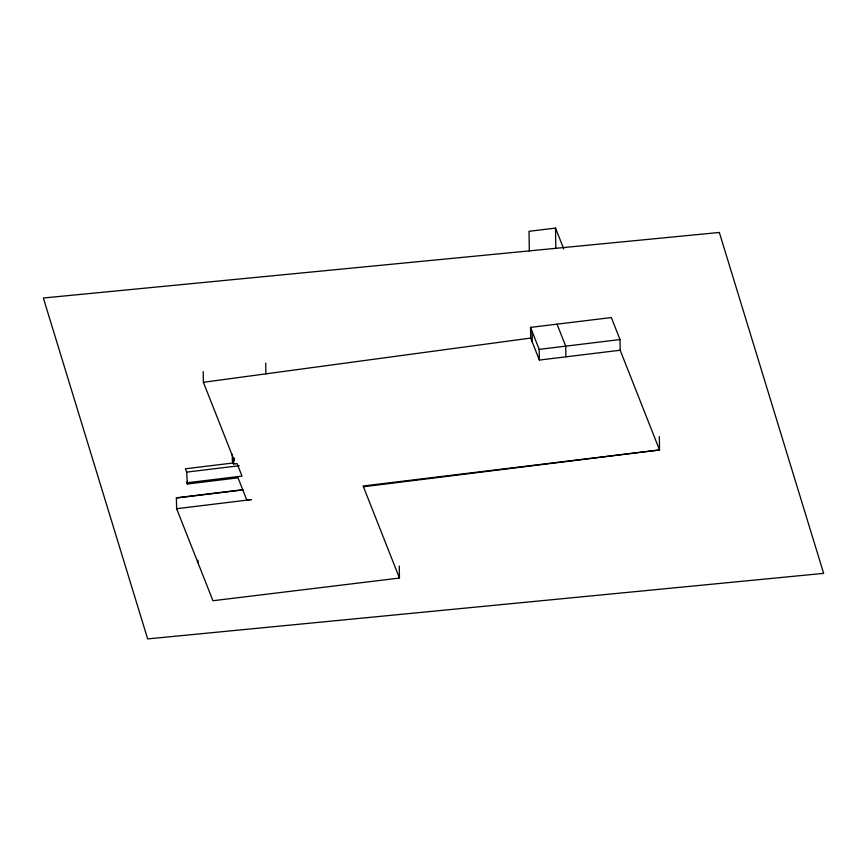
<?xml version="1.0" encoding="UTF-8"?>
<svg xmlns="http://www.w3.org/2000/svg" width="867" height="867" viewBox="0 0 867 867"><rect width="100%" height="100%" fill="white"/><g stroke="black" fill="none" stroke-linecap="round" stroke-linejoin="round"><path stroke-width="1.3" d="M203.225 371.596L203.387 382.293L530.691 338.065L539.361 360.065L620.176 350.235L659.527 449.951L363.436 486.766M563.745 248.937L555.519 228.086L529.011 231.316L529.325 251.159M530.691 338.065L530.517 327.39L611.333 317.56L620.013 339.55L620.176 350.235M530.517 327.39L539.198 349.379L620.013 339.55M232.28 454.232L232.378 460.908L234.328 460.67L234.285 457.993M233.418 462.945L185.375 468.798L186.687 472.114L187.337 484.003L238.035 477.836L246.759 499.934L251.289 499.62L176.63 508.701L176.369 497.799L242.619 489.747M232.378 460.908L233.613 464.018L237.07 463.596L242.001 476.091L186.86 482.8M186.687 472.114L239.205 465.731M176.456 498.026L243.118 489.909M399.264 565.999L399.459 578.051L212.946 600.733L176.63 508.701M557.026 324.16L565.707 346.161L565.869 356.836M399.459 578.051L363.132 486.008L659.527 449.951L659.321 436.621M203.387 382.293L234.328 460.67M555.519 228.086L555.823 247.929M539.198 349.379L539.361 360.065M532.154 331.53L532.316 342.216M265.736 363.143L265.898 373.85M233.57 461.352L233.613 464.018M197.947 560.147L197.99 562.824M187.294 481.315L187.337 484.003M719.339 232.464L43.35 298.01L147.661 638.914L823.65 573.369L719.339 232.464"/></g></svg>
